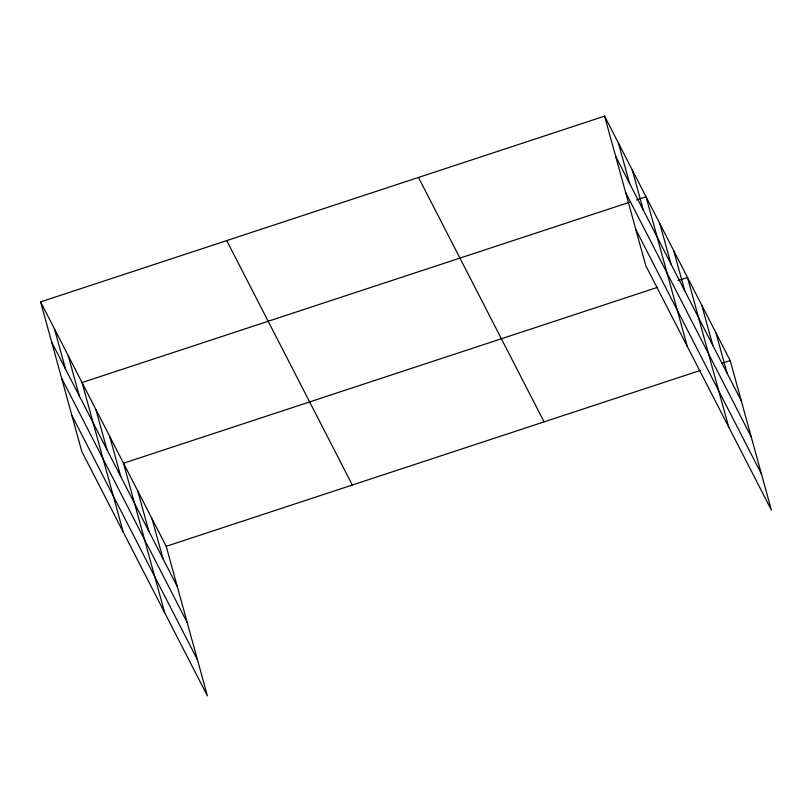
<?xml version="1.0" encoding="UTF-8"?>
<svg xmlns="http://www.w3.org/2000/svg" width="812" height="812" viewBox="0 0 812 812"><rect width="100%" height="100%" fill="white"/><g stroke="black" fill="none" stroke-linecap="round" stroke-linejoin="round"><path stroke-width="1.22" d="M40.6 301.891L166.206 546.314L207.395 695.854L81.789 451.421L40.6 301.891L604.605 116.146L730.211 360.579L771.4 510.109L645.794 265.686L604.605 116.146M629.351 202.31L82.053 382.553L123.241 532.083M636.506 199.955L646.058 196.808L687.246 346.338M657.679 287.296L123.495 463.216L164.684 612.745M677.959 280.617L687.51 277.471L728.699 427M166.206 546.314L700.38 370.404M721.858 363.329L730.211 360.579M615.699 156.422L741.305 400.854M625.636 192.474L751.232 436.907M635.867 229.623L761.473 474.056M418.484 177.442L544.091 421.875M226.721 240.596L352.327 485.028M51.694 342.167L177.3 586.589M61.621 378.219L187.227 622.652M71.862 415.368L197.458 659.801M715.981 332.869L727.065 373.144M701.741 305.17L712.834 345.445M673.686 250.583L684.78 290.858M659.872 223.696L670.966 263.971M632.243 169.921L643.337 210.196M618.419 143.034L629.513 183.309M151.966 518.614L163.06 558.889M137.735 490.915L148.829 531.19M109.681 436.328L120.775 476.603M95.867 409.441L106.961 449.716M68.228 355.666L79.322 395.941M54.414 328.779L65.508 369.054"/></g></svg>
